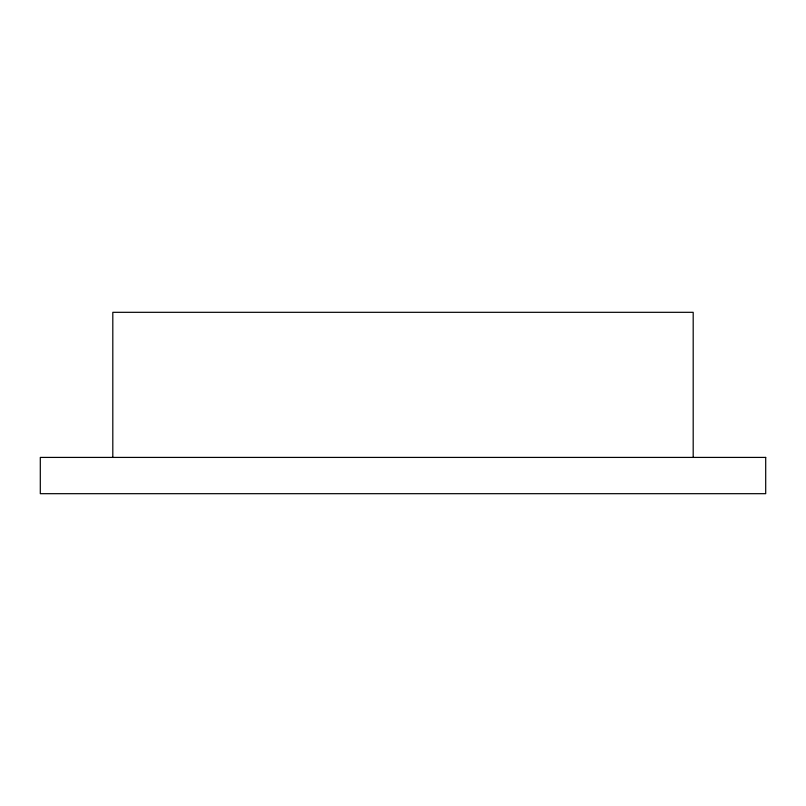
<?xml version="1.0" encoding="UTF-8"?>
<svg xmlns="http://www.w3.org/2000/svg" width="806" height="806" viewBox="0 0 806 806"><rect width="100%" height="100%" fill="white"/><g stroke="black" fill="none" stroke-linecap="round" stroke-linejoin="round"><path stroke-width="1.21" d="M693.19 457.415L693.19 312.315L112.81 312.315L112.81 457.415M765.7 457.415L40.3 457.415L40.3 493.685L765.7 493.685L765.7 457.415"/></g></svg>
